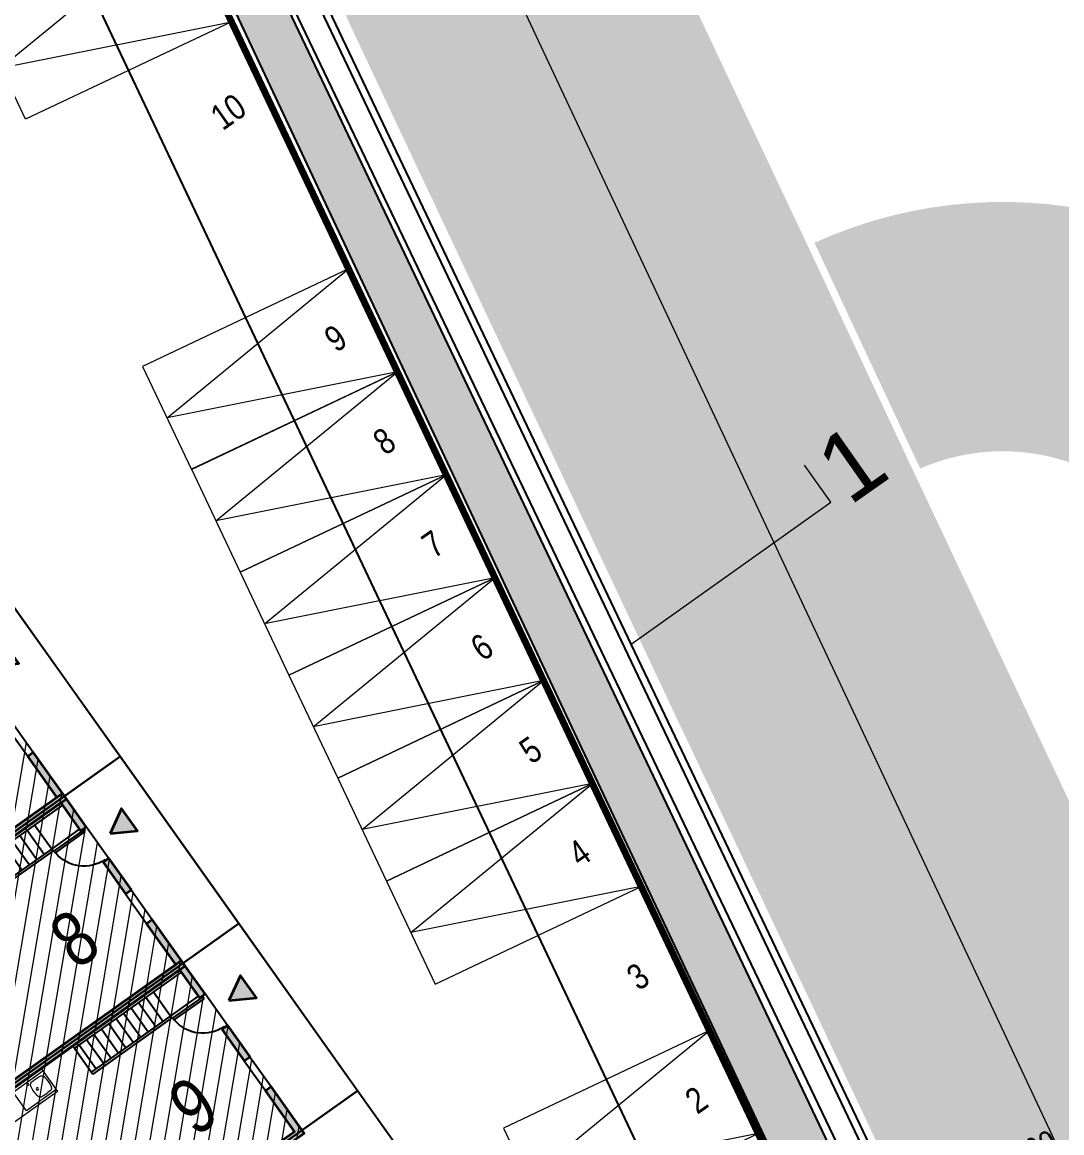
# Model space of a CAD drawing. Header units: metres. Extents: x 12 to 777, y -493 to 333.
# Drawn here: x 595.92 to 618.73, y -254.49 to -230.12 of the extents above; entities that cross this region are included whole.
import ezdxf
from ezdxf.enums import TextEntityAlignment as Align

# ---------------------------------------------------------------- set-up
doc = ezdxf.new("R2010")
doc.units = ezdxf.units.M
doc.header["$LTSCALE"] = 5
doc.header["$MEASUREMENT"] = 0
doc.linetypes.add('HIDDEN', pattern=[0.375, 0.25, -0.125])
doc.layers.get('0').update_dxf_attribs({"color": 30})
for name, color, linetype, lineweight in [('A-ANNO-DIMS', 3, 'Continuous', 18), ('A-ANNO-TEXT', 3, 'Continuous', 18), ('A-DOOR-FULL', 4, 'Continuous', 25), ('A-ELEV-OVHD', 3, 'HIDDEN', 18), ('A-FLOR-PATT', 8, 'Continuous', 18), ('A-FLOR-STRS', 4, 'Continuous', 25), ('A-FLOR-WDWK', 4, 'Continuous', 25), ('A-FURN', 8, 'Continuous', 18), ('A-WALL-FULL', 7, 'Continuous', 35), ('A-WALL-PATT', 8, 'Continuous', 18), ('G-PLAN-OTLN', 7, 'Continuous', 35), ('U-ANNO-PATT', 8, 'Continuous', 18), ('U-ANNO-SYMB', 3, 'Continuous', 18), ('U-BLDG-TYPE', 7, 'Continuous', 35), ('U-CURB', 4, 'Continuous', 25), ('U-PARK-MNR', 255, 'Continuous', 13)]:
    doc.layers.add(name, color=color, linetype=linetype, lineweight=lineweight)
for name, color, linetype in [('U-BLDG', 7, 'Continuous'), ('U-PROP', 1, 'Continuous'), ('U-SDWK', 4, 'Continuous'), ('U-STRT', 4, 'Continuous')]:
    doc.layers.add(name, color=color, linetype=linetype)
doc.styles.add('E-ARIAL', font='arial.ttf')
doc.styles.add('E-ROMANS', font='romans.shx', dxfattribs={"width": 0.8})
doc.dimstyles.new('E-0200_TICK_24', dxfattribs={"dimscale": 0.001, "dimtxt": 480, "dimasz": 480, "dimexe": 240, "dimexo": 120, "dimgap": 240, "dimtad": 0, "dimzin": 0, "dimdsep": 46, "dimtxsty": 'E-ROMANS', "dimblk": 'OBLIQUE', "dimcen": 240, "dimclrd": 256, "dimclre": 256, "dimclrt": 256, "dimadec": 0, "dimazin": 0, "dimtfac": 1, "dimtmove": 1, "dimatfit": 3, "dimldrblk": 'OPEN90', "dimfxl": 1, "dimtfill": 1, "dimtolj": 1, "dimtzin": 0, "dimlwd": -1, "dimarcsym": 0})
pattern_1 = [(72.9251, (560.57546, -239.98136), (-0.2967209, 0.3895357), [0, -0.38608, 0, -0.4318, 0, -0.41275]), (42.9251, (560.57546, -239.98136), (-0.0491944, 0.844683), [0, -0.20828, 0, -0.34798, 0, -0.13335]), (2.9251, (560.32087, -240.16245), (0.643726, 0.4596605), [0, -0.127, 0, -0.4572, 0, -0.5969]), (352.9251, (560.3209, -240.16245), (0.492984, 0.624246), [0, -0.0635, 0, -0.29972, 0, -0.3429])]

# ---------------------------------------------------------------- blocks, each defined once
blk = doc.blocks.new('_Oblique')
at = {"color": 0, "linetype": 'ByBlock', "lineweight": -2}
blk.add_line((-0.5, -0.5), (0.5, 0.5), dxfattribs=at)
blk = doc.blocks.new('*D117')
at = {"layer": 'A-ANNO-DIMS', "lineweight": -2, "transparency": 16777216}
for p, q in [((623.932, -253.5), (623.431, -252.435)), ((613.662, -257.87), (613.338, -257.181))]:
    blk.add_line(p, q, dxfattribs=at)
at = {"layer": 'A-ANNO-DIMS', "transparency": 16777216}
for p, q in [((623.534, -252.652), (618.919, -254.822)), ((613.44, -257.398), (617.144, -255.656))]:
    blk.add_line(p, q, dxfattribs=at)
at = {"layer": 'A-ANNO-DIMS', "transparency": 16777216, "xscale": 0.48, "yscale": 0.48, "zscale": 0.48}
for p, rotation in [((623.534, -252.652), 25.1846288424931), ((613.44, -257.398), 205.1846288424931)]:
    blk.add_blockref('_Oblique', p, dxfattribs=dict(at, rotation=rotation))
at = {"layer": 'A-ANNO-DIMS', "transparency": 16777216, "insert": (617.898, -254.956), "char_height": 0.48, "attachment_point": 5, "rotation": 25.1846, "style": 'E-ROMANS', "bg_fill": 3, "box_fill_scale": 1.25, "bg_fill_color": 256, "bg_fill_true_color": 13158600, "bg_fill_transparency": 0}
blk.add_mtext('\\A1;11.00', dxfattribs=at)
blk = doc.blocks.new('_Open90')
at = {"color": 0, "linetype": 'ByBlock', "lineweight": -2}
for p, q in [((0, 0), (-1, 0)), ((-0.5, 0.5), (0, 0)), ((0, 0), (-0.5, -0.5))]:
    blk.add_line(p, q, dxfattribs=at)
blk = doc.blocks.new('LB-SUP PATIOS$0$CASATIPO')
at = {"layer": 'A-FLOR-PATT'}
h = blk.add_hatch(dxfattribs=at)
h.set_pattern_fill('LINE', color=256, scale=0.1, angle=45, style=0)
h.set_pattern_definition([(45, (-6e-14, 0), (-0.224506, 0.224506), [])])
h.paths.add_polyline_path([(-0.075, 6.15), (4.575, 6.15), (4.575, 0), (-0.075, 0)])
at = {"layer": 'A-WALL-FULL'}
blk.add_hatch(color=254, dxfattribs=at).paths.add_polyline_path([(1.25, -0.342), (1.553, -0.866), (0.947, -0.866)])
at = {"layer": 'A-WALL-PATT'}
h = blk.add_hatch(color=256, dxfattribs=at)
h.paths.add_polyline_path([(0.825, 6.15), (-0.075, 6.15), (-0.075, 0), (0.825, 0), (0.825, 0.15), (0.075, 0.15), (0.075, 6), (0.825, 6)])
h.paths.add_polyline_path([(2.525, 0.15), (1.675, 0.15), (1.675, 0), (2.525, 0)])
h.paths.add_polyline_path([(4.575, 6.15), (3.325, 6.15), (3.325, 6), (4.425, 6), (4.425, 0.15), (3.325, 0.15), (3.325, 0), (4.575, 0)])
h.paths.add_polyline_path([(2.525, 6.15), (1.675, 6.15), (1.675, 6), (2.525, 6)])
at = {"layer": 'A-DOOR-FULL'}
for p, q in [((1.675, 6.15), (0.825, 6.15)), ((0.9, 6.07), (0.85, 6.07)), ((0.85, 6.07), (0.85, 5.27)), ((0.9, 5.27), (0.9, 6.07)), ((0.85, 5.27), (0.9, 5.27)), ((0.85, 0.88), (0.9, 0.88)), ((0.85, 0.08), (0.85, 0.88)), ((0.9, 0.88), (0.9, 0.08)), ((0.9, 0.08), (0.85, 0.08))]:
    blk.add_line(p, q, dxfattribs=at)
at = {"layer": 'A-DOOR-FULL', "color": 1}
blk.add_line((1.675, 0), (0.825, 0), dxfattribs=at)
at = {"layer": 'A-DOOR-FULL'}
for centre, start, end in [((0.847, 6.071), 273.7768, 359.9185), ((0.847, 0.079), 0.0815, 86.2232)]:
    blk.add_arc(centre, 0.803, start, end, dxfattribs=at)
at = {"layer": 'A-FLOR-STRS'}
for p, q in [((0.075, 3.025), (0.835, 3.025)), ((0.135, 2.9), (0.785, 2.9)), ((0.135, 2.7), (0.785, 2.7)), ((0.135, 2.5), (0.785, 2.5)), ((0.135, 2.3), (0.785, 2.3)), ((0.135, 2.1), (0.785, 2.1)), ((0.135, 1.9), (0.785, 1.9)), ((0.135, 1.7), (0.485, 1.7)), ((0.135, 1.5), (0.785, 1.5)), ((0.485, 1.7), (0.785, 1.7)), ((0.135, 1.3), (0.785, 1.3)), ((0.135, 1.1), (0.785, 1.1)), ((0.135, 0.9), (0.835, 0.9)), ((0.785, 0.9), (0.785, 0.15))]:
    blk.add_line(p, q, dxfattribs=at)
for points in [[(0.135, 0.15), (0.135, 3.025)], [(0.785, 3.025), (0.785, 1.873)], [(0.835, 1.902), (0.835, 3.025)], [(0.785, 1.873), (0.785, 0.9), (0.835, 0.9), (0.835, 1.902)]]:
    blk.add_lwpolyline(points, dxfattribs=at)
at = {"layer": 'A-FLOR-WDWK'}
for points in [[(2.525, 6.15), (3.325, 6.15)], [(2.525, 6), (3.325, 6)], [(2.525, 0.15), (3.325, 0.15)], [(2.525, 0), (3.325, 0)]]:
    blk.add_lwpolyline(points, dxfattribs=at)
at = {"layer": 'A-FURN'}
for p, q in [((0.695, 5.38), (0.695, 6)), ((0.075, 5.38), (0.695, 5.38)), ((0.145, 4.68), (0.145, 3.88)), ((0.645, 4.68), (0.145, 4.68)), ((0.645, 3.88), (0.645, 4.68)), ((0.075, 3.88), (0.695, 3.88))]:
    blk.add_line(p, q, dxfattribs=at)
blk.add_lwpolyline([(0.695, 3.88), (0.695, 5.38)], dxfattribs=at)
for centre, radius in [((0.243, 5.83), 0.0778), ((0.513, 5.83), 0.0778), ((0.243, 5.53), 0.0778), ((0.513, 5.53), 0.0778), ((0.195, 4.323), 0.019), ((0.195, 4.323), 0.019), ((0.393, 4.209), 0.0275), ((0.393, 4.209), 0.0275)]:
    blk.add_circle(centre, radius, dxfattribs=at)
for centre, radius, start, end in [((0.943, 4.133), 0.75, 172.77, 180), ((0.943, 4.133), 0.75, 172.77, 180), ((0.273, 4.218), 0.075, 100.3812, 172.77), ((0.273, 4.218), 0.075, 100.3812, 172.77), ((0.395, 3.554), 0.75, 90, 100.3812), ((0.395, 3.554), 0.75, 90, 100.3812), ((0.395, 3.554), 0.75, 79.6188, 90), ((0.395, 3.554), 0.75, 79.6188, 90), ((0.517, 4.218), 0.075, 7.23, 79.6188), ((0.517, 4.218), 0.075, 7.23, 79.6188), ((-0.153, 4.133), 0.75, 360, 7.23), ((-0.153, 4.133), 0.75, 360, 7.23), ((1.755, 4.133), 1.562, 179.9987, 185.0083), ((1.755, 4.133), 1.562, 179.9987, 185.0083), ((0.273, 4.006), 0.075, 187.23, 259.6188), ((0.273, 4.006), 0.075, 187.23, 259.6188), ((0.395, 4.67), 0.75, 259.6188, 270), ((0.395, 4.67), 0.75, 259.6188, 270), ((0.395, 4.67), 0.75, 270, 280.3812), ((0.395, 4.67), 0.75, 270, 280.3812), ((0.517, 4.006), 0.075, 280.3812, 352.77), ((0.517, 4.006), 0.075, 280.3812, 352.77), ((-0.965, 4.133), 1.562, 354.9917, 0.0013), ((-0.965, 4.133), 1.562, 354.9917, 0.0013)]:
    blk.add_arc(centre, radius, start, end, dxfattribs=at)
at = {"layer": 'A-WALL-FULL'}
for p, q in [((-0.075, 6.15), (-0.075, 0)), ((-0.075, 6.15), (0.825, 6.15)), ((0.825, 6.15), (0.825, 6)), ((0.075, 0.15), (0.075, 6)), ((0.825, 6), (0.075, 6)), ((0.075, 0.15), (0.825, 0.15)), ((0.825, 0.15), (0.825, 0)), ((0.825, 0), (-0.075, 0))]:
    blk.add_line(p, q, dxfattribs=at)
for points in [[(1.675, 6), (1.675, 6.15)], [(1.675, 6.15), (2.525, 6.15)], [(2.525, 6), (2.525, 6.15)], [(3.325, 6.15), (4.575, 6.15), (4.575, 0), (3.325, 0)], [(3.325, 6), (3.325, 6.15)], [(1.675, 6), (2.525, 6)], [(4.425, 6), (4.425, 0.15), (3.325, 0.15)], [(4.425, 6), (3.325, 6)], [(1.675, 0.15), (2.525, 0.15)], [(1.675, 0.15), (1.675, 0)], [(2.525, 0.15), (2.525, 0)], [(3.325, 0.15), (3.325, 0)], [(1.675, 0), (2.525, 0)]]:
    blk.add_lwpolyline(points, dxfattribs=at)
blk.add_lwpolyline([(1.25, -0.342), (1.553, -0.866), (0.947, -0.866)], close=True, dxfattribs=at)
blk = doc.blocks.new('ESTACIONAMIENTO')
blk.add_lwpolyline([(-2.5, -5), (0, -5), (0, 0), (-2.5, 0)], close=True)
blk.add_lwpolyline([(-2.5, -5), (-1.25, 0), (0, -5)])

msp = doc.modelspace()

# ---------------------------------------------------------------- linework, layer by layer
at = {"layer": 'U-ANNO-SYMB', "ltscale": 5}
msp.add_lwpolyline([(609.284, -243.774), (613.666, -240.657), (613.086, -239.842)], dxfattribs=at)
at = {"layer": 'U-CURB'}
msp.add_line((628.214, -283.91), (591.122, -205.986), dxfattribs=at)
at = {"layer": 'U-PROP', "ltscale": 5}
for p, q in [((603.281, -253.571), (592.807, -238.839)), ((598.067, -246.237), (576.064, -261.881)), ((600.674, -249.904), (578.671, -265.548))]:
    msp.add_line(p, q, dxfattribs=at)
at = {"layer": 'U-PROP'}
for points in [[(595.457, -242.567), (584.658, -250.245), (587.268, -253.915), (598.067, -246.237)], [(598.067, -246.237), (587.268, -253.915), (589.875, -257.582), (600.674, -249.904)], [(600.674, -249.904), (589.875, -257.582), (592.483, -261.25), (594.726, -259.655), (598.394, -257.047), (602.061, -254.439), (603.281, -253.571)], [(603.281, -253.571), (599.616, -256.178), (606.134, -265.345), (609.802, -262.738)]]:
    msp.add_lwpolyline(points, close=True, dxfattribs=at)
at = {"layer": 'U-SDWK', "color": 3}
for p, q in [((627.602, -284.112), (590.556, -206.29)), ((615.241, -261.016), (597.48, -223.249))]:
    msp.add_line(p, q, dxfattribs=at)
at = {"layer": 'U-STRT'}
msp.add_line((628.367, -283.859), (591.257, -205.899), dxfattribs=at)

# ---------------------------------------------------------------- block references
at = {"layer": 'U-BLDG-TYPE', "extrusion": (0, 0, -1), "zscale": -1.000000000000018, "rotation": 234.5872187992415}
for p in [(-594.237, -243.434), (-596.846, -247.105), (-599.453, -250.772)]:
    msp.add_blockref('LB-SUP PATIOS$0$CASATIPO', p, dxfattribs=at)
at = {"layer": 'U-PARK-MNR', "ltscale": 5, "xscale": -1, "rotation": 115.3448677643709}
msp.add_blockref('ESTACIONAMIENTO', (595.995, -232.251), dxfattribs=at)
at = {"layer": 'U-PARK-MNR', "ltscale": 5, "rotation": 115.3442910032952}
for p in [(598.563, -237.674), (599.633, -239.933), (600.703, -242.192), (601.773, -244.452), (602.843, -246.711), (603.914, -248.97), (606.482, -254.393)]:
    msp.add_blockref('ESTACIONAMIENTO', p, dxfattribs=at)

# ---------------------------------------------------------------- texts
at = {"layer": 'A-ANNO-TEXT', "style": 'E-ARIAL', "width": 0.8}
for s, height, p in [('10', 0.5633, (600.441, -232.083)), ('9', 0.563, (602.795, -237.054)), ('8', 0.563, (603.865, -239.313)), ('7', 0.563, (604.936, -241.572)), ('6', 0.563, (606.006, -243.832)), ('5', 0.563, (607.076, -246.091)), ('4', 0.563, (608.146, -248.351)), ('8', 1.2, (597.064, -250.23)), ('3', 0.563, (609.43, -251.062)), ('9', 1.2, (599.673, -253.897)), ('2', 0.563, (610.714, -253.773))]:
    msp.add_text(s, height=height, rotation=35.1739, dxfattribs=at).set_placement(p, align=Align.MIDDLE_CENTER)
at = {"layer": 'A-ANNO-TEXT', "insert": (613.208, -239.522), "char_height": 1.5, "attachment_point": 1, "rotation": 35.0806, "style": 'E-ARIAL'}
msp.add_mtext('1', dxfattribs=at)

# ---------------------------------------------------------------- next in the draw order: dimensions: what is measured, and where the dimension line sits
at = {"layer": 'A-ANNO-DIMS'}
dim = msp.add_linear_dim(base=(623.534, -252.652), p1=(613.713, -257.979), p2=(623.984, -253.609), angle=25.1846, text='11.00', dimstyle='E-0200_TICK_24', dxfattribs=at)
dim.commit()
dim.dimension.update_dxf_attribs({"geometry": '*D117', "text_midpoint": (617.898, -254.956), "dimtype": 160})

# ---------------------------------------------------------------- next in the draw order: hatches: boundary and pattern name
at = {"layer": 'U-ANNO-PATT'}
h = msp.add_hatch(dxfattribs=at)
h.set_pattern_fill('DOTS', color=256, scale=0.1, style=0)
h.set_pattern_definition([(35.412781, (201.82205, 533.24843), (-0.02729924, 0.175375895), [0, -0.15875])])
h.paths.add_polyline_path([(597.987, -221.9), (597.055, -222.344), (597.48, -223.249), (615.241, -261.016), (616.355, -260.486)])
h = msp.add_hatch(dxfattribs=at)
h.set_pattern_fill('AR-SAND', color=256, scale=0.01, angle=360, style=0)
h.set_pattern_definition(pattern_1)
h.paths.add_polyline_path([(613.164, -235.038), (609.689, -227.68), (606.959, -221.871), (601.16, -225.995), (603.443, -230.875), (608.896, -242.453), (615.47, -256.397), (617.648, -261.07), (623.444, -256.949), (621.603, -252.997), (619.32, -248.117), (615.328, -239.66)])
h = msp.add_hatch(dxfattribs=at)
h.set_pattern_fill('AR-SAND', color=256, scale=0.01, angle=360, style=0)
h.set_pattern_definition(pattern_1)
h.paths.add_polyline_path([(625.737, -238.489, 0.366839), (613.305, -234.961), (615.473, -239.592), (615.626, -239.916, -0.972263), (619.483, -248.089), (621.748, -252.929), (621.803, -253.046, 0.357711), (627.108, -241.535), (639.117, -235.87), (637.694, -232.849)])

# ---------------------------------------------------------------- next in the draw order: linework, layer by layer
at = {"layer": 'A-ELEV-OVHD', "color": 4, "ltscale": 100}
msp.add_line((638.376, -296.875, -1570.196), (590.796, -195.443, 197.742), dxfattribs=at)
at = {"layer": 'G-PLAN-OTLN', "ltscale": 8, "const_width": 0.15, "flags": 128}
msp.add_lwpolyline([(542.215, -288.053), (554.385, -305.171), (554.385, -305.171), (554.385, -305.171), (554.385, -305.171), (554.385, -305.171), (578.839, -287.784), (578.839, -287.784), (578.839, -287.784), (578.839, -287.784, -0.025511), (580.912, -286.384), (568.706, -269.217), (573.592, -265.743), (586.324, -283.654, -0.137997), (599.164, -283.336, -0.030773), (610.615, -288.049, 0.052461), (616.17, -289.993, 0.093938), (622.362, -289.702, 0.005347), (624.341, -288.765, 0.316645), (626.443, -284.45), (615.519, -261.793), (589.517, -206.895, 0.403546)], format="xyb", dxfattribs=at)
at = {"layer": 'U-BLDG', "ltscale": 0.4, "flags": 128}
msp.add_lwpolyline([(613.434, -263.225), (613.264, -262.871), (593.759, -221.692)], dxfattribs=at)
at = {"layer": 'U-PROP', "ltscale": 8, "flags": 128}
msp.add_lwpolyline([(543.92, -213.566), (551.805, -225.923), (551.805, -225.923), (551.805, -225.923), (583.175, -205.031), (584.117, -204.549), (585.507, -204.2), (586.848, -204.209), (588.17, -204.552), (589.424, -205.251), (590.209, -205.963), (591.107, -207.301), (592.762, -210.785), (633.763, -296.456), (605.394, -309.9), (597.739, -297.906), (503.477, -352.638)], dxfattribs=at)

doc.saveas('drawing.dxf')
